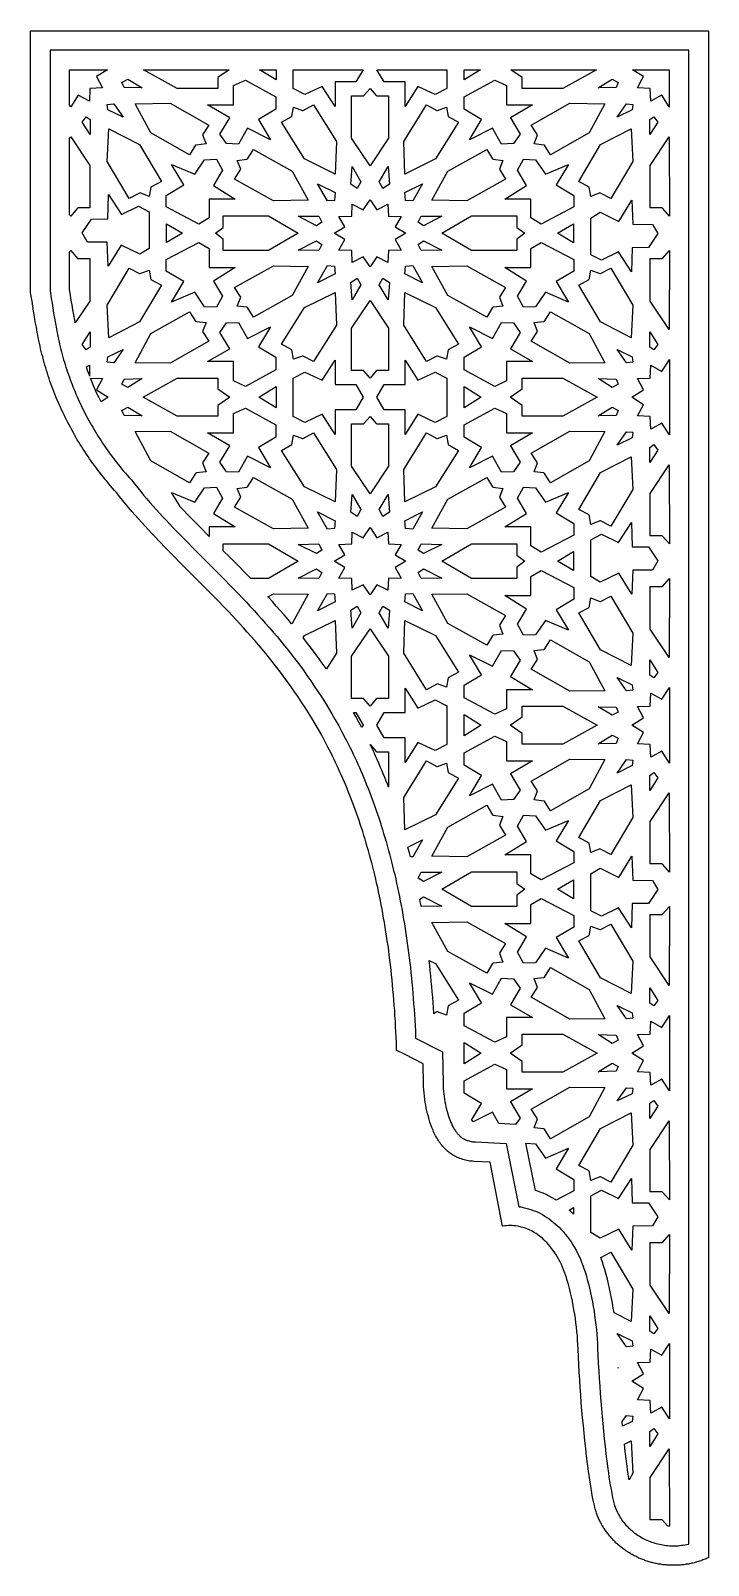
# Model space of a CAD drawing. Extents: x -1513 to 1512, y -590 to 595.
# Drawn here: x 0 to 521, y -590 to 590 of the extents above; entities that cross this region are included whole.
import ezdxf

# ---------------------------------------------------------------- set-up
doc = ezdxf.new("R2010")
doc.units = 0
doc.layers.add('LAYER_1', color=18, linetype='CONTINUOUS')
doc.layers.add('LAYER_2', color=150, linetype='CONTINUOUS')

msp = doc.modelspace()

# ---------------------------------------------------------------- linework, layer by layer
at = {"layer": 'LAYER_1'}
for points in [[(521.1, -584), (520.3, -584.4), (519.4, -584.8), (518.6, -585.1), (517.7, -585.4), (516.9, -585.7), (516, -586.1), (515.2, -586.3), (514.3, -586.6), (513.5, -586.9), (512.6, -587.1), (511.8, -587.4), (510.9, -587.6), (510.1, -587.8), (509.2, -588.1), (508.4, -588.2), (507.5, -588.4), (506.6, -588.6), (505.8, -588.8), (504.9, -588.9), (504.1, -589), (503.2, -589.2), (502.3, -589.3), (501.5, -589.4), (500.6, -589.5), (499.8, -589.6), (498.9, -589.6), (498, -589.7), (497.2, -589.7), (496.3, -589.7), (495.5, -589.8), (494.6, -589.8), (493.8, -589.8), (492.9, -589.8), (492.1, -589.7), (491.2, -589.7), (490.4, -589.7), (489.5, -589.6), (488.7, -589.5), (487.8, -589.5), (487, -589.4), (486.2, -589.3), (485.3, -589.2), (484.5, -589), (483.7, -588.9), (482.8, -588.8), (482, -588.6), (481.2, -588.5), (480.4, -588.3), (479.5, -588.1), (478.7, -587.9), (477.9, -587.7), (477.1, -587.5), (476.3, -587.3), (475.5, -587), (474.7, -586.8), (473.9, -586.5), (473.1, -586.3), (472.3, -586), (471.6, -585.7), (470.8, -585.4), (470, -585.1), (469.2, -584.8), (468.5, -584.5), (467.7, -584.2), (467, -583.8), (466.2, -583.5), (465.5, -583.1), (464.7, -582.7), (464, -582.4), (463.3, -582), (462.5, -581.6), (461.8, -581.2), (461.1, -580.8), (460.4, -580.3), (459.7, -579.9), (459, -579.5), (458.3, -579), (457.6, -578.6), (457, -578.1), (456.3, -577.6), (455.6, -577.1), (455, -576.6), (454.3, -576.1), (453.7, -575.6), (453, -575.1), (452.4, -574.6), (451.8, -574), (451.2, -573.5), (450.5, -572.9), (449.9, -572.4), (449.4, -571.8), (448.8, -571.2), (448.2, -570.6), (447.6, -570), (447.1, -569.4), (446.5, -568.8), (446, -568.2), (445.4, -567.6), (444.9, -567), (444.4, -566.3), (443.9, -565.7), (443.4, -565), (442.9, -564.3), (442.4, -563.7), (441.9, -563), (441.4, -562.3), (441, -561.6), (440.5, -560.9), (440.1, -560.2), (439.7, -559.5), (439.2, -558.8), (438.8, -558), (438.4, -557.3), (438, -556.6), (437.7, -555.8), (437.3, -555), (436.9, -554.3), (436.6, -553.5), (436.3, -552.7), (435.9, -551.9), (435.6, -551.2), (435.3, -550.4), (435, -549.6), (434.7, -548.7), (434.5, -547.9), (434.2, -547.1), (433.9, -546.3), (433.7, -545.4), (433.4, -543.8), (432.7, -540.6), (432, -537.3), (431.4, -534), (430.9, -530.7), (430.3, -527.4), (429.8, -524.1), (429.3, -520.8), (428.9, -517.4), (428.1, -511.6), (427.4, -505.8), (426.7, -499.9), (426.1, -494.1), (425.5, -488.2), (424.9, -482.4), (424.3, -476.5), (423.8, -470.7), (423.3, -464.8), (422.9, -458.9), (422.5, -453), (422.1, -447.1), (421.8, -441.2), (421.4, -435.3), (421.2, -429.4), (420.9, -423.5), (420.7, -420.1), (420.5, -416.7), (420.3, -413.4), (420, -410), (419.6, -406.6), (419.2, -403.3), (418.8, -400), (418.3, -396.6), (417.7, -393.3), (417.1, -390.1), (416.5, -386.8), (415.8, -383.5), (415.1, -380.3), (414.3, -377.1), (413.4, -373.9), (412.5, -370.7), (411.9, -368.6), (411.2, -366.5), (410.5, -364.5), (409.7, -362.5), (408.9, -360.5), (408, -358.5), (407.1, -356.6), (406.1, -354.8), (405.1, -353), (404, -351.2), (402.9, -349.5), (401.7, -347.8), (400.5, -346.2), (399.3, -344.6), (398, -343.1), (396.7, -341.6), (395.6, -340.5), (394.5, -339.5), (393.4, -338.4), (392.2, -337.5), (391, -336.5), (389.9, -335.7), (388.6, -334.8), (387.4, -334.1), (386.2, -333.3), (384.9, -332.6), (383.6, -332), (382.3, -331.4), (381, -330.9), (379.7, -330.4), (378.4, -330), (377, -329.7), (375.6, -329.3), (374.2, -329.1), (372.8, -328.9), (371.4, -328.7), (370, -328.6), (368.6, -328.6), (367.2, -328.6), (365.8, -328.7), (364.4, -328.8), (363.2, -329), (362.8, -329), (353.1, -279.9), (340.8, -279.3), (339.7, -279.2), (338.6, -279.1), (337.5, -279), (336.4, -278.8), (335.3, -278.6), (334.2, -278.3), (333.1, -278), (332.1, -277.7), (331, -277.4), (329.9, -277), (328.8, -276.6), (328, -276.3), (327.2, -276), (326.5, -275.6), (325.7, -275.2), (324.9, -274.8), (324.2, -274.3), (323.5, -273.8), (322.7, -273.3), (322, -272.8), (321.3, -272.2), (320.6, -271.6), (319.9, -271), (319.2, -270.3), (318.5, -269.6), (317.8, -268.9), (317.2, -268.2), (316.5, -267.5), (315.9, -266.7), (315.2, -265.9), (314.6, -265), (314, -264.2), (313.4, -263.3), (312.8, -262.4), (312.3, -261.5), (311.7, -260.5), (311.2, -259.5), (310.6, -258.5), (310.1, -257.5), (309.6, -256.4), (309.2, -255.3), (308.7, -254.2), (308.3, -253.1), (307.5, -251.1), (306.8, -249), (306.2, -247), (305.6, -244.8), (305, -242.7), (304.5, -240.5), (304, -238.3), (303.6, -236.1), (303.2, -233.7), (302.8, -231.4), (302.6, -229), (302.3, -226.6), (302.1, -224.2), (302, -221.8), (301.9, -219.4), (301.6, -204.3), (287.2, -196.9), (281.8, -194.3), (281.2, -194), (281.1, -192.3), (281, -188.1), (280.8, -183.8), (280.6, -179.7), (280.4, -175.5), (280.2, -171.4), (279.9, -167.3), (279.7, -163.3), (279.4, -159.2), (279.1, -155.2), (278.7, -151.3), (278.4, -147.4), (278.1, -143.5), (277.7, -139.6), (277.3, -135.8), (276.9, -132), (276.4, -128.2), (276, -124.5), (275.5, -120.8), (275.1, -117.1), (274.6, -113.4), (274, -109.8), (273.5, -106.2), (273, -102.7), (272.4, -99.2), (271.8, -95.7), (271.2, -92.2), (270.6, -88.7), (270, -85.3), (269.3, -81.9), (268.7, -78.6), (268, -75.3), (267.3, -72), (266.6, -68.7), (265.8, -65.4), (265.1, -62.2), (264.3, -59), (263.6, -55.9), (262.8, -52.7), (262, -49.6), (261.2, -46.5), (260.3, -43.5), (259.5, -40.4), (258.6, -37.4), (257.8, -34.5), (256.9, -31.5), (256, -28.6), (255.1, -25.7), (254.2, -22.8), (253.2, -19.9), (252.3, -17.1), (251.3, -14.3), (250.3, -11.5), (249.3, -8.8), (248.3, -6), (247.3, -3.3), (246.3, -0.6), (245.2, 2), (244.2, 4.7), (243.1, 7.3), (242.1, 9.9), (241, 12.4), (239.9, 15), (238.8, 17.5), (237.6, 20), (236.5, 22.5), (235.4, 24.9), (234.2, 27.4), (233.1, 29.8), (231.9, 32.2), (230.7, 34.6), (229.5, 36.9), (228.3, 39.3), (225.9, 43.8), (223.5, 48.4), (221, 52.8), (218.5, 57.2), (215.9, 61.4), (213.3, 65.7), (210.7, 69.8), (208.1, 73.9), (205.4, 77.9), (202.7, 81.8), (200, 85.7), (197.3, 89.5), (194.5, 93.2), (191.8, 96.9), (189, 100.5), (186.2, 104.1), (183.3, 107.6), (180.5, 111.1), (177.7, 114.5), (174.8, 117.9), (172, 121.2), (169.1, 124.5), (166.2, 127.7), (163.3, 130.9), (160.4, 134.1), (157.6, 137.2), (154.7, 140.3), (151.8, 143.4), (148.9, 146.4), (143.1, 152.4), (137.3, 158.2), (131.6, 164), (120.2, 175.4), (114.6, 181), (109.1, 186.6), (103.6, 192.2), (98.2, 197.8), (95.5, 200.6), (92.9, 203.4), (90.2, 206.2), (87.6, 209), (85.1, 211.8), (82.5, 214.7), (80, 217.5), (77.5, 220.4), (75.1, 223.3), (72.6, 226.2), (70.3, 229.1), (67.9, 232), (65.6, 235), (64.1, 236.6), (62.6, 238.3), (61.1, 240), (59.7, 241.7), (58.3, 243.4), (56.9, 245.1), (55.5, 246.8), (54.1, 248.5), (52.7, 250.3), (51.4, 252), (50.1, 253.8), (48.8, 255.5), (47.5, 257.3), (46.2, 259.1), (44.9, 260.9), (43.7, 262.7), (42.4, 264.5), (41.2, 266.4), (40, 268.2), (38.9, 270), (37.7, 271.9), (36.6, 273.7), (35.4, 275.6), (34.3, 277.5), (33.2, 279.4), (32.2, 281.3), (31.1, 283.2), (30.1, 285.1), (29.1, 287), (28.1, 288.9), (27.1, 290.8), (26.1, 292.8), (25.2, 294.7), (24.2, 296.7), (23.3, 298.6), (22.4, 300.6), (21.5, 302.6), (20.7, 304.6), (19.8, 306.5), (19, 308.5), (18.2, 310.5), (17.4, 312.6), (16.6, 314.6), (15.9, 316.6), (15.1, 318.6), (14.4, 320.6), (13.7, 322.7), (13, 324.7), (12.4, 326.8), (11.7, 328.8), (11.1, 330.9), (10.5, 333), (9.9, 335), (9.3, 337.1), (8.8, 339.2), (8.2, 341.3), (7.7, 343.4), (7.2, 345.5), (6.8, 347.6), (6.3, 349.7), (5.9, 351.8), (5.4, 353.9), (5, 356), (4.6, 358.1), (4.3, 360.2), (3.9, 362.2), (3.1, 366.3), (2.4, 370.4), (1.8, 374.3), (1.2, 378.2), (0.6, 382), (0, 385.6), (-0.5, 389.1), (-0.5, 590), (521.1, 590)], [(50.2, 554.7), (54.8, 546), (45, 545.6), (44.7, 535.8), (36, 540.4), (30.4, 531.4), (29.5, 532.7), (29.5, 560), (58.7, 560)], [(143.7, 554), (143.7, 545.7), (112.2, 545.7), (86.5, 560), (152.4, 560)], [(188.4, 559.8), (188.4, 552.2), (175.6, 560), (183.6, 560)], [(249.8, 550.6), (233.8, 550.6), (233.8, 531.8), (223.8, 547.2), (210.5, 541), (201.5, 545.6), (201.5, 559.8), (234.6, 560), (255.4, 560)], [(319.9, 559.8), (319.9, 545.6), (310.9, 541), (297.6, 547.2), (287.7, 531.8), (287.7, 550.6), (271.6, 550.6), (266, 560), (286.9, 560)], [(333.1, 552.2), (333.1, 559.8), (337.8, 560), (345.8, 560)], [(409.2, 545.7), (377.8, 545.7), (377.8, 554), (369, 560), (434.9, 560)], [(491, 531.4), (485.4, 540.4), (483.2, 539.3), (476.8, 535.8), (476.4, 545.6), (466.6, 546), (470, 552.4), (471.2, 554.7), (462.7, 560), (491, 560)], [(85.3, 546.1), (71.4, 546.4), (69.6, 550.3), (74.3, 552.8)], [(188.3, 539.2), (188.3, 529.6), (175, 521.7), (184.1, 506.2), (166.5, 515.1), (159.6, 502.8), (150.2, 503.2), (145.2, 510.4), (152.7, 523), (135.7, 533), (155.7, 533), (155.7, 547.8), (164.8, 551.9)], [(265.4, 540.1), (265.9, 539.9), (275, 539.9), (275, 507.4), (260.7, 486.1), (246.5, 507.4), (246.5, 539.9), (255.6, 539.9), (256, 540.1), (260.7, 545.7)], [(365.7, 547.8), (365.7, 533), (385.7, 533), (368.8, 523), (376.2, 510.4), (371.2, 503.2), (361.9, 502.8), (354.9, 515.1), (337.3, 506.2), (346.4, 521.7), (333.1, 529.6), (333.1, 539.2), (356.7, 551.9)], [(451.8, 550.3), (450.1, 546.4), (436.2, 546.1), (447.1, 552.8)], [(70.6, 523.6), (58.9, 529.3), (58.4, 533.4), (63.5, 533.9)], [(136.6, 517.4), (131.7, 509.9), (134.5, 503), (127, 502.1), (126.5, 501.9), (121.8, 494.6), (92, 511.5), (80, 533.9), (106.8, 534.3)], [(234.8, 504.9), (234, 479.8), (210.2, 491.5), (192.6, 519.6), (200.6, 524), (201.7, 531.2), (208.8, 528.7), (209.3, 528.7), (217.1, 533)], [(312.1, 528.7), (312.7, 528.7), (319.7, 531.2), (320.8, 524), (328.9, 519.6), (311.2, 491.5), (287.5, 479.8), (286.7, 504.9), (304.3, 533)], [(441.5, 533.9), (429.4, 511.5), (399.6, 494.6), (394.9, 501.9), (394.5, 502.1), (387, 503), (389.7, 509.9), (384.8, 517.4), (414.6, 534.3)], [(463, 533.4), (462.5, 529.3), (450.8, 523.6), (458, 533.9)], [(491.1, 531.3), (491.1, 531.3), (491, 531.4), (491, 531.4)], [(45.4, 521.8), (45.4, 510.2), (39.2, 519.8), (42.2, 523.9)], [(482.2, 519.8), (476, 510.2), (476, 521.8), (479.2, 523.9)], [(45.1, 486.4), (45.1, 453.8), (36, 453.8), (35.5, 453.6), (30.4, 447.5), (29.5, 448.5), (29.5, 507.1), (30.4, 508.3)], [(83.2, 502.5), (100.2, 474.1), (92, 469.8), (90.7, 462.6), (83.8, 465.3), (83.2, 465.2), (75.3, 461.1), (58.3, 489.5), (59.7, 514.6)], [(463.1, 489.5), (446.1, 461.1), (438.2, 465.2), (437.7, 465.3), (430.7, 462.6), (429.4, 469.8), (421.3, 474.1), (438.2, 502.5), (461.8, 514.6)], [(491.1, 447.5), (485.9, 453.6), (485.4, 453.8), (476.3, 453.8), (476.3, 486.4), (491, 508.3)], [(200.9, 482.1), (213.1, 459.8), (186.3, 459.2), (156.4, 475.9), (161.2, 483.5), (158.4, 490.3), (165.9, 491.2), (166.3, 491.5), (171, 498.8)], [(355.1, 491.5), (355.5, 491.2), (363, 490.3), (360.3, 483.5), (365.1, 475.9), (335.1, 459.2), (308.3, 459.8), (320.5, 482.1), (350.5, 498.8)], [(147.1, 482.7), (140.2, 471), (156.9, 460.6), (136.9, 460.6), (136.9, 446.1), (129, 441.4), (103.7, 454.5), (103.9, 463.4), (117.5, 471.5), (107.8, 487.2), (125.8, 479.7), (133.3, 490.8), (142.6, 491.2)], [(253.7, 473.9), (250.9, 468.8), (245.9, 472.1), (246.9, 485.6)], [(275.6, 472.1), (270.5, 468.8), (267.7, 473.9), (274.6, 485.6)], [(388.2, 490.8), (395.7, 479.7), (413.6, 487.2), (404, 471.5), (417.6, 463.4), (417.7, 454.5), (392.5, 441.4), (384.6, 446.1), (384.6, 460.6), (364.5, 460.6), (381.2, 471), (374.3, 482.7), (378.8, 491.2)], [(233.9, 465.5), (233.5, 459.5), (227.9, 459.1), (220.2, 472.3)], [(293.6, 459.1), (288, 459.5), (287.5, 465.5), (301.2, 472.3)], [(69.4, 448.6), (82.6, 455.1), (90.8, 450.8), (90.8, 422.6), (83.5, 418.2), (69.1, 425.2), (59.3, 409), (58.5, 427.4), (43.4, 427.5), (39.1, 434.6), (46.4, 445.2), (58.9, 445.3), (59.4, 464)], [(265.9, 452.4), (274.5, 456.7), (274.9, 447.5), (284.7, 447.2), (280.1, 439.1), (288.4, 434.3), (280.1, 429.4), (284.7, 421.4), (274.9, 421.1), (274.5, 411.9), (265.9, 416.2), (260.7, 408.5), (255.5, 416.2), (246.9, 411.9), (246.6, 421.1), (236.8, 421.4), (241.4, 429.4), (233.1, 434.3), (241.4, 439.1), (236.8, 447.2), (246.6, 447.5), (246.9, 456.7), (255.5, 452.4), (260.7, 460.1)], [(463, 441.2), (478.1, 441.1), (482.3, 434), (475.1, 423.3), (462.5, 423.2), (462, 404.6), (452, 420), (438.9, 413.5), (430.6, 417.8), (430.6, 446), (437.9, 450.4), (452.3, 443.4), (462.1, 459.6)], [(116.4, 434.3), (104.2, 427.1), (104.2, 441.6)], [(205.4, 434.3), (182.7, 421), (147.8, 421), (147.8, 429.7), (141.7, 434.3), (147.8, 438.8), (147.8, 447.6), (182.7, 447.6)], [(223.7, 442.9), (219.6, 440.1), (205.3, 447.3), (221.2, 447.5)], [(316.1, 447.3), (301.8, 440.1), (297.7, 442.9), (300.2, 447.5)], [(373.6, 438.8), (379.8, 434.3), (373.6, 429.7), (373.6, 421), (338.8, 421), (316, 434.3), (338.8, 447.6), (373.6, 447.6)], [(417.3, 427), (405, 434.3), (417.3, 441.5)], [(136.9, 422.5), (136.9, 408), (156.9, 408), (140.2, 397.5), (147.1, 385.9), (142.6, 377.4), (133.3, 377.8), (125.8, 388.9), (107.8, 381.4), (117.5, 397.1), (103.9, 405.2), (103.7, 414.1), (129, 427.2)], [(223.7, 425.7), (221.2, 421.1), (205.3, 421.3), (219.6, 428.4)], [(316.1, 421.3), (300.2, 421.1), (297.7, 425.7), (301.8, 428.4)], [(417.7, 414.1), (417.6, 405.2), (404, 397.1), (413.6, 381.4), (395.7, 388.9), (388.2, 377.8), (378.8, 377.4), (374.3, 385.9), (381.2, 397.5), (364.5, 408), (384.6, 408), (384.6, 422.5), (392.5, 427.2)], [(35.5, 415), (36, 414.8), (45.1, 414.8), (45.1, 382.2), (33.8, 365.4), (33.4, 367.6), (32.7, 371.5), (32, 375.4), (31.4, 379.2), (30.8, 382.9), (30.2, 386.5), (29.5, 391.3), (29.5, 420.1), (30.4, 421.1)], [(491, 360.3), (476.3, 382.2), (476.3, 414.8), (485.4, 414.8), (485.9, 415), (491.1, 421.1)], [(83.2, 403.3), (83.8, 403.3), (90.7, 406), (92, 398.8), (100.2, 394.5), (83.2, 366.1), (59.7, 354), (58.3, 379), (75.3, 407.5)], [(213.1, 408.8), (200.9, 386.5), (171, 369.8), (166.3, 377.1), (165.9, 377.4), (158.4, 378.3), (161.2, 385.1), (156.4, 392.6), (186.3, 409.3)], [(233.5, 409.1), (233.9, 403.1), (220.2, 396.3), (227.9, 409.5)], [(301.2, 396.3), (287.5, 403.1), (288, 409.1), (293.6, 409.5)], [(365.1, 392.6), (360.3, 385.1), (363, 378.3), (355.5, 377.4), (355.1, 377.1), (350.5, 369.8), (320.5, 386.5), (308.3, 408.8), (335.1, 409.3)], [(463.1, 379), (461.8, 354), (438.2, 366.1), (421.3, 394.5), (429.4, 398.8), (430.7, 406), (437.7, 403.3), (438.2, 403.3), (446.1, 407.5)], [(253.7, 394.7), (246.9, 383), (245.9, 396.5), (250.9, 399.8)], [(275.6, 396.5), (274.6, 383), (267.7, 394.7), (270.5, 399.8)], [(234.8, 363.7), (217.1, 335.6), (209.3, 339.9), (208.8, 339.9), (201.7, 337.4), (200.6, 344.6), (192.6, 349), (210.2, 377.1), (234, 388.7)], [(275, 361.2), (275, 328.7), (265.9, 328.7), (265.4, 328.4), (260.7, 322.9), (256, 328.4), (255.6, 328.7), (246.5, 328.7), (246.5, 361.2), (260.7, 382.5)], [(311.2, 377.1), (328.9, 349), (320.8, 344.6), (319.7, 337.4), (312.7, 339.9), (312.1, 339.9), (304.3, 335.6), (286.7, 363.7), (287.5, 388.7)], [(126.5, 366.7), (127, 366.4), (134.5, 365.6), (131.7, 358.7), (136.6, 351.2), (106.8, 334.3), (80, 334.7), (92, 357.1), (121.8, 374)], [(166.5, 353.5), (184.1, 362.4), (175, 346.9), (188.3, 339), (188.3, 329.3), (164.8, 316.6), (155.7, 320.8), (155.7, 335.6), (135.7, 335.6), (152.7, 345.5), (145.2, 358.1), (150.2, 365.4), (159.6, 365.8)], [(371.2, 365.4), (376.2, 358.1), (368.8, 345.5), (385.7, 335.6), (365.7, 335.6), (365.7, 320.8), (356.7, 316.6), (333.1, 329.3), (333.1, 339), (346.4, 346.9), (337.3, 362.4), (354.9, 353.5), (361.9, 365.8)], [(429.4, 357.1), (441.5, 334.7), (414.6, 334.3), (384.8, 351.2), (389.7, 358.7), (387, 365.6), (394.5, 366.4), (394.9, 366.7), (399.6, 374)], [(45.4, 346.8), (42.2, 344.7), (39.2, 348.8), (45.4, 358.4)], [(482.2, 348.8), (479.2, 344.7), (476, 346.8), (476, 358.4)], [(63.5, 334.7), (58.4, 335.2), (58.9, 339.3), (70.6, 345)], [(462.5, 339.3), (463, 335.2), (458, 334.7), (450.8, 345)], [(44.9, 324.5), (44.7, 325.2), (44, 327), (43.4, 328.7), (42.7, 330.5), (42.4, 331.5), (44.7, 332.8)], [(233.8, 318), (249.8, 318), (255.5, 308.2), (249.8, 298.5), (233.8, 298.5), (233.8, 279.6), (223.8, 295.1), (210.5, 288.8), (201.5, 293.4), (201.5, 308.2), (201.5, 323), (210.5, 327.6), (223.8, 321.3), (233.8, 336.8)], [(297.6, 321.3), (310.9, 327.6), (319.9, 323), (319.9, 308.2), (319.9, 293.4), (310.9, 288.8), (297.6, 295.1), (287.7, 279.6), (287.7, 298.5), (271.6, 298.5), (265.9, 308.2), (271.6, 318), (287.7, 318), (287.7, 336.8)], [(491.1, 279.2), (485.4, 288.3), (476.8, 283.7), (476.4, 293.5), (466.6, 293.8), (471.2, 302.5), (462.1, 308.2), (471.2, 313.9), (466.6, 322.6), (476.4, 322.9), (476.8, 332.8), (485.4, 328.1), (491.1, 337.3)], [(54.8, 322.6), (50.2, 313.9), (59.3, 308.2), (53.7, 304.7), (53, 306.1), (52.2, 307.8), (51.3, 309.5), (50.5, 311.2), (49.8, 312.9), (49, 314.7), (48.2, 316.4), (47.5, 318.2), (46.8, 319.9), (46.1, 321.7), (45.6, 322.9)], [(74.3, 315.8), (69.6, 318.3), (71.4, 322.2), (85.3, 322.5)], [(143.7, 314.6), (152.8, 308.2), (143.7, 301.8), (143.7, 293.6), (112.2, 293.6), (86, 308.2), (112.2, 322.9), (143.7, 322.9)], [(435.5, 308.2), (409.2, 293.6), (377.8, 293.6), (377.8, 301.8), (368.6, 308.2), (377.8, 314.6), (377.8, 322.9), (409.2, 322.9)], [(450.1, 322.2), (451.8, 318.3), (447.1, 315.8), (436.2, 322.5)], [(188.4, 308.2), (188.4, 300.1), (175.1, 308.2), (188.4, 316.4)], [(346.3, 308.2), (333.1, 300.1), (333.1, 308.2), (333.1, 316.4)], [(85.3, 293.9), (71.4, 294.3), (69.6, 298.1), (74.3, 300.6)], [(188.3, 287.1), (188.3, 277.4), (175, 269.5), (184.1, 254), (166.5, 262.9), (159.6, 250.7), (150.2, 251), (145.2, 258.3), (152.7, 270.9), (135.7, 280.9), (155.7, 280.9), (155.7, 295.6), (164.8, 299.8)], [(365.7, 295.6), (365.7, 280.9), (385.7, 280.9), (368.8, 270.9), (376.2, 258.3), (371.2, 251), (361.9, 250.7), (354.9, 262.9), (337.3, 254), (346.4, 269.5), (333.1, 277.4), (333.1, 287.1), (356.7, 299.8)], [(451.8, 298.1), (450.1, 294.3), (436.2, 293.9), (447.1, 300.6)], [(265.4, 288), (265.9, 287.8), (275, 287.8), (275, 255.2), (260.7, 234), (246.5, 255.2), (246.5, 287.8), (255.6, 287.8), (256, 288), (260.7, 293.5)], [(136.6, 265.2), (131.7, 257.7), (134.5, 250.9), (127, 250), (126.5, 249.7), (121.8, 242.5), (92, 259.4), (80, 281.8), (106.8, 282.1)], [(234.8, 252.7), (234, 227.7), (210.2, 239.3), (192.6, 267.4), (200.6, 271.8), (201.7, 279.1), (208.8, 276.5), (209.3, 276.6), (217.1, 280.8)], [(312.1, 276.6), (312.7, 276.5), (319.7, 279.1), (320.8, 271.8), (328.9, 267.4), (311.2, 239.3), (287.5, 227.7), (286.7, 252.7), (304.3, 280.8)], [(441.5, 281.8), (429.4, 259.4), (399.6, 242.5), (394.9, 249.7), (394.5, 250), (387, 250.9), (389.7, 257.7), (384.8, 265.2), (414.6, 282.1)], [(463, 281.3), (462.5, 277.1), (450.8, 271.5), (458, 281.7)], [(482.2, 267.6), (476, 258), (476, 269.7), (479.2, 271.8)], [(463.1, 237.4), (446.1, 209), (438.2, 213.1), (437.7, 213.1), (430.7, 210.4), (429.4, 217.7), (421.3, 221.9), (438.2, 250.3), (461.8, 262.4)], [(491.1, 195.4), (485.9, 201.5), (485.4, 201.7), (476.3, 201.7), (476.3, 234.2), (491, 256.2)], [(147.1, 230.6), (140.2, 218.9), (156.9, 208.5), (136.9, 208.5), (136.9, 201.2), (135.9, 202.2), (130.4, 207.7), (125.1, 213.2), (119.8, 218.6), (117.3, 221.2), (114.7, 223.9), (114.5, 224.2), (107.8, 235.1), (125.8, 227.6), (133.3, 238.6), (142.6, 239)], [(200.9, 229.9), (213.1, 207.6), (186.3, 207.1), (156.4, 223.8), (161.2, 231.3), (158.4, 238.1), (165.9, 239.1), (166.3, 239.3), (171, 246.6)], [(355.1, 239.3), (355.5, 239.1), (363, 238.1), (360.3, 231.3), (365.1, 223.8), (335.1, 207.1), (308.3, 207.6), (320.5, 229.9), (350.5, 246.6)], [(388.2, 238.6), (395.7, 227.6), (413.6, 235.1), (404, 219.3), (417.6, 211.2), (417.7, 202.3), (392.5, 189.2), (384.6, 193.9), (384.6, 208.5), (364.5, 208.5), (381.2, 218.9), (374.3, 230.6), (378.8, 239)], [(253.7, 221.8), (250.9, 216.6), (245.9, 219.9), (246.9, 233.4)], [(275.6, 219.9), (270.5, 216.6), (267.7, 221.8), (274.6, 233.4)], [(233.9, 213.3), (233.5, 207.3), (227.9, 206.9), (220.2, 220.2)], [(293.6, 206.9), (288, 207.3), (287.5, 213.3), (301.2, 220.2)], [(265.9, 200.2), (274.5, 204.5), (274.9, 195.4), (284.7, 195.1), (280.1, 187), (288.4, 182.1), (280.1, 177.3), (284.7, 169.2), (274.9, 168.9), (274.5, 159.8), (265.9, 164.1), (260.7, 156.3), (255.5, 164.1), (246.9, 159.8), (246.6, 168.9), (236.8, 169.2), (241.4, 177.3), (233.1, 182.1), (241.4, 187), (236.8, 195.1), (246.6, 195.4), (246.9, 204.5), (255.5, 200.2), (260.7, 208)], [(462.5, 193.2), (475.1, 193.1), (482.3, 182.4), (478.1, 175.4), (463, 175.2), (462.1, 156.8), (452.3, 173), (437.9, 166), (430.6, 170.5), (430.6, 198.6), (438.9, 202.9), (452, 196.5), (462, 211.8)], [(205.4, 182.1), (182.7, 168.8), (168.9, 168.8), (164.6, 173.3), (158.7, 179.3), (152.9, 185.2), (147.8, 190.2), (147.8, 195.4), (182.7, 195.4)], [(223.7, 190.7), (219.6, 188), (205.3, 195.1), (221.2, 195.4)], [(316.1, 195.1), (301.8, 188), (297.7, 190.7), (300.2, 195.4)], [(373.6, 186.7), (379.8, 182.1), (373.6, 177.6), (373.6, 168.8), (338.8, 168.8), (316, 182.1), (338.8, 195.4), (373.6, 195.4)], [(417.3, 175), (405, 182.1), (417.3, 189.5)], [(223.7, 173.6), (221.2, 168.9), (205.3, 169.2), (219.6, 176.3)], [(316.1, 169.2), (300.2, 168.9), (297.7, 173.6), (301.8, 176.3)], [(417.7, 162), (417.6, 153.1), (404, 144.9), (413.6, 129.2), (395.7, 136.7), (388.2, 125.6), (378.8, 125.2), (374.3, 133.7), (381.2, 145.4), (364.5, 155.8), (384.6, 155.8), (384.6, 170.3), (392.5, 175.1)], [(491, 108.1), (476.3, 130), (476.3, 162.6), (485.4, 162.6), (485.9, 162.8), (491.1, 168.9)], [(213.1, 156.7), (200.9, 134.4), (200.4, 134.1), (197.6, 137.4), (194.6, 140.9), (191.6, 144.3), (188.6, 147.7), (185.6, 151.1), (182.5, 154.4), (182.1, 154.8), (186.3, 157.2)], [(233.5, 157), (233.9, 151), (220.2, 144.1), (227.9, 157.3)], [(301.2, 144.1), (287.5, 151), (288, 157), (293.6, 157.3)], [(365.1, 140.5), (360.3, 133), (363, 126.1), (355.5, 125.2), (355.1, 124.9), (350.5, 117.7), (320.5, 134.4), (308.3, 156.7), (335.1, 157.2)], [(463.1, 126.9), (461.8, 101.9), (438.2, 113.9), (421.3, 142.4), (429.4, 146.6), (430.7, 153.9), (437.7, 151.2), (438.2, 151.2), (446.1, 155.3)], [(253.7, 142.5), (246.9, 130.8), (245.9, 144.4), (250.9, 147.7)], [(275.6, 144.4), (274.6, 130.8), (267.7, 142.5), (270.5, 147.7)], [(234.8, 111.5), (227.1, 99.3), (224.5, 103), (221.6, 107.1), (218.6, 111.1), (215.6, 115.1), (212.7, 118.9), (209.7, 122.7), (209.2, 123.4), (210.2, 125), (234, 136.6)], [(275, 109.1), (275, 76.5), (265.9, 76.5), (265.4, 76.3), (260.7, 70.8), (256, 76.3), (255.6, 76.5), (246.5, 76.5), (246.5, 109.1), (260.7, 130.3)], [(311.2, 125), (328.9, 96.9), (320.8, 92.5), (319.7, 85.2), (312.7, 87.8), (312.1, 87.7), (304.3, 83.4), (286.7, 111.5), (287.5, 136.6)], [(429.4, 104.9), (441.5, 82.5), (414.6, 82.2), (384.8, 99.1), (389.7, 106.5), (387, 113.4), (394.5, 114.3), (394.9, 114.5), (399.6, 121.8)], [(371.2, 113.2), (376.2, 106), (368.8, 93.4), (385.7, 83.4), (365.7, 83.4), (365.7, 68.6), (356.7, 64.5), (333.1, 77.2), (333.1, 86.9), (346.4, 94.7), (337.3, 110.3), (354.9, 101.4), (361.9, 113.6)], [(482.2, 96.6), (479.2, 92.5), (476, 94.6), (476, 106.3)], [(297.6, 69.2), (310.9, 75.5), (319.9, 70.9), (319.9, 56.1), (319.9, 41.3), (310.9, 36.7), (297.6, 42.9), (287.7, 27.5), (287.7, 46.3), (271.6, 46.3), (265.9, 56.1), (271.6, 65.8), (287.7, 65.8), (287.7, 84.6)], [(462.5, 87.2), (463, 83), (458, 82.5), (450.8, 92.8)], [(491.1, 27), (485.4, 36.1), (476.8, 31.5), (476.4, 41.3), (466.6, 41.7), (471.2, 50.4), (462.1, 56.1), (471.2, 61.8), (466.6, 70.5), (476.4, 70.8), (476.8, 80.6), (485.4, 76), (491.1, 85.1)], [(255.5, 56.1), (254.4, 54.2), (252.4, 58), (249.7, 62.9), (248.1, 65.8), (249.8, 65.8)], [(346.3, 56.1), (333.1, 47.9), (333.1, 56.1), (333.1, 64.2)], [(435.5, 56.1), (409.2, 41.4), (377.8, 41.4), (377.8, 49.7), (368.6, 56.1), (377.8, 62.5), (377.8, 70.7), (409.2, 70.7)], [(450.1, 70), (451.8, 66.2), (447.1, 63.7), (436.2, 70.3)], [(365.7, 43.5), (365.7, 28.7), (385.7, 28.7), (368.8, 18.7), (376.2, 6.1), (371.2, -1.1), (361.9, -1.5), (354.9, 10.8), (337.3, 1.9), (346.4, 17.4), (333.1, 25.3), (333.1, 34.9), (356.7, 47.6)], [(451.8, 46), (450.1, 42.1), (436.2, 41.8), (447.1, 48.5)], [(265.4, 35.8), (265.9, 35.6), (275, 35.6), (275, 8.4), (274.3, 10.2), (273.1, 13), (272, 15.9), (270.9, 18.7), (269.7, 21.4), (268.6, 24.2), (267.4, 26.9), (266.2, 29.6), (265, 32.3), (263.8, 35), (262.6, 37.6), (261.3, 40.3), (260.9, 41.2)], [(312.1, 24.4), (312.7, 24.4), (319.7, 26.9), (320.8, 19.7), (328.9, 15.3), (311.2, -12.8), (287.5, -24.4), (286.7, 0.6), (304.3, 28.7)], [(441.5, 29.6), (429.4, 7.2), (399.6, -9.7), (394.9, -2.4), (394.5, -2.2), (387, -1.3), (389.7, 5.6), (384.8, 13.1), (414.6, 30)], [(463, 29.1), (462.5, 25), (450.8, 19.3), (458, 29.6)], [(482.2, 15.5), (476, 5.9), (476, 17.5), (479.2, 19.6)], [(463.1, -14.8), (446.1, -43.2), (438.2, -39.1), (437.7, -39), (430.7, -41.7), (429.4, -34.5), (421.3, -30.2), (438.2, -1.8), (461.8, 10.3)], [(491.1, -56.8), (485.9, -50.7), (485.4, -50.5), (476.3, -50.5), (476.3, -17.9), (491, 4)], [(355.1, -12.8), (355.5, -13.1), (363, -14), (360.3, -20.8), (365.1, -28.4), (335.1, -45.1), (308.3, -44.5), (320.5, -22.2), (350.5, -5.5)], [(388.2, -13.5), (395.7, -24.6), (413.6, -17.1), (404, -32.8), (417.6, -40.9), (417.7, -49.8), (392.5, -62.9), (384.6, -58.2), (384.6, -43.7), (364.5, -43.7), (381.2, -33.3), (374.3, -21.6), (378.8, -13.1)], [(293.6, -45.2), (291.8, -45.1), (291, -42.1), (290.2, -38.8), (289.9, -37.7), (301.2, -32)], [(463, -63.1), (478.1, -63.2), (482.3, -70.3), (475.1, -81), (462.5, -81.1), (462, -99.7), (452, -84.3), (438.9, -90.8), (430.6, -86.5), (430.6, -58.3), (437.9, -53.9), (452.3, -60.9), (462.1, -44.7)], [(316.1, -57), (301.8, -64.2), (297.7, -61.4), (300.2, -56.8)], [(373.6, -65.5), (379.8, -70), (373.6, -74.5), (373.6, -83.3), (338.8, -83.3), (316, -70), (338.8, -56.7), (373.6, -56.7)], [(417.3, -77.3), (405, -70), (417.3, -62.8)], [(316.1, -83), (300.2, -83.2), (300, -82.9), (299.4, -79.8), (299.1, -77.7), (301.8, -75.9)], [(417.7, -90.2), (417.6, -99.1), (404, -107.2), (413.6, -122.9), (395.7, -115.4), (388.2, -126.5), (378.8, -126.9), (374.3, -118.4), (381.2, -106.7), (364.5, -96.3), (384.6, -96.3), (384.6, -81.8), (392.5, -77.1)], [(491, -144), (476.3, -122.1), (476.3, -89.5), (485.4, -89.5), (485.9, -89.3), (491.1, -83.2)], [(365.1, -111.7), (360.3, -119.2), (363, -126), (355.5, -126.9), (355.1, -127.2), (350.5, -134.5), (320.5, -117.8), (308.3, -95.5), (335.1, -95)], [(463.1, -125.3), (461.8, -150.3), (438.2, -138.2), (421.3, -109.8), (429.4, -105.5), (430.7, -98.3), (437.7, -101), (438.2, -101), (446.1, -96.8)], [(311.2, -127.2), (328.9, -155.3), (320.8, -159.7), (319.7, -166.9), (312.7, -164.4), (312.1, -164.4), (309.9, -165.7), (309.9, -165.4), (309.6, -161.2), (309.3, -157), (309, -152.9), (308.6, -148.8), (308.3, -144.7), (307.9, -140.7), (307.5, -136.6), (307.1, -132.6), (306.7, -128.7), (306.2, -124.7), (306.2, -124.7)], [(371.2, -138.9), (376.2, -146.2), (368.8, -158.8), (385.7, -168.7), (365.7, -168.7), (365.7, -183.5), (356.7, -187.7), (333.1, -175), (333.1, -165.3), (346.4, -157.4), (337.3, -141.9), (354.9, -150.8), (361.9, -138.5)], [(429.4, -147.2), (441.5, -169.6), (414.6, -170), (384.8, -153.1), (389.7, -145.6), (387, -138.7), (394.5, -137.9), (394.9, -137.6), (399.6, -130.3)], [(482.2, -155.5), (479.2, -159.6), (476, -157.5), (476, -145.9)], [(462.5, -165), (463, -169.1), (458, -169.6), (450.8, -159.3)], [(491.1, -225.1), (485.4, -216), (476.8, -220.6), (476.4, -210.8), (466.6, -210.5), (471.2, -201.8), (462.1, -196.1), (471.2, -190.4), (466.6, -181.7), (476.4, -181.4), (476.8, -171.5), (485.4, -176.2), (491.1, -167)], [(346.3, -196.1), (333.1, -204.2), (333.1, -196.1), (333.1, -187.9)], [(435.5, -196.1), (409.2, -210.7), (377.8, -210.7), (377.8, -202.5), (368.6, -196.1), (377.8, -189.7), (377.8, -181.4), (409.2, -181.4)], [(450.1, -182.1), (451.8, -186), (447.1, -188.5), (436.2, -181.8)], [(365.7, -208.7), (365.7, -223.4), (385.7, -223.4), (368.8, -233.4), (376.2, -246), (372.8, -250.9), (359.9, -250.2), (354.9, -241.4), (340.2, -248.8), (340.1, -248.8), (340.1, -248.8), (340, -248.7), (339.9, -248.6), (339.8, -248.5), (339.6, -248.3), (339.5, -248.1), (339.3, -247.9), (339.1, -247.7), (338.9, -247.5), (346.4, -234.8), (333.1, -226.9), (333.1, -217.2), (356.7, -204.5)], [(451.8, -206.2), (450.1, -210), (436.2, -210.3), (447.1, -203.7)], [(441.5, -222.5), (429.4, -244.9), (399.6, -261.8), (394.9, -254.6), (394.5, -254.3), (387, -253.4), (389.7, -246.6), (384.8, -239.1), (414.6, -222.2)], [(463, -223), (462.5, -227.2), (450.8, -232.8), (458, -222.6)], [(482.2, -236.7), (476, -246.3), (476, -234.6), (479.2, -232.5)], [(463.1, -266.9), (446.1, -295.3), (438.2, -291.2), (437.7, -291.2), (430.7, -293.9), (429.4, -286.6), (421.3, -282.4), (438.2, -254), (461.8, -241.9)], [(491.1, -308.9), (485.9, -302.8), (485.4, -302.6), (476.3, -302.6), (476.3, -270.1), (491, -248.1)], [(388.2, -265.7), (395.7, -276.7), (413.6, -269.2), (404, -285), (417.6, -293.1), (417.7, -302), (404, -309.1), (403.1, -308.5), (400.9, -307.2), (398.7, -306), (396.4, -304.8), (394, -303.8), (391.7, -302.8), (389.2, -302), (388, -301.6), (380.7, -265.3)], [(462.5, -311.1), (475.1, -311.2), (482.3, -321.9), (478.1, -328.9), (463, -329.1), (462.1, -347.4), (452.3, -331.3), (437.9, -338.3), (430.6, -333.8), (430.6, -305.7), (438.9, -301.4), (452, -307.8), (462, -292.4)], [(417.3, -319.8), (416.7, -319.2), (415, -317.5), (414.1, -316.7), (417.3, -314.8)], [(491, -396.2), (476.3, -374.3), (476.3, -341.7), (485.4, -341.7), (485.9, -341.5), (491.1, -335.4)], [(463.1, -377.4), (461.8, -402.4), (448.5, -395.6), (447.9, -392), (447.3, -388.2), (446.6, -384.5), (445.9, -380.8), (445.1, -377.1), (444.3, -373.4), (443.4, -369.7), (442.4, -366.1), (441.4, -362.4), (440.5, -359.6), (439.6, -356.8), (438.6, -354), (438.3, -353.1), (446.1, -349)], [(482.2, -407.7), (479.2, -411.8), (476, -409.7), (476, -398)], [(462.5, -417.1), (463, -421.3), (458, -421.8), (450.8, -411.5)], [(491.1, -477.3), (485.4, -468.2), (476.8, -472.8), (476.4, -463), (466.6, -462.6), (471.2, -453.9), (462.1, -448.2), (471.2, -442.5), (466.6, -433.8), (476.4, -433.5), (476.8, -423.7), (485.4, -428.3), (491.1, -419.2)], [(451.8, -438.1), (451.6, -438.2), (451.6, -437.7)], [(463, -475.2), (462.5, -479.3), (455.1, -482.9), (454.7, -479.5), (454.7, -479.3), (458, -474.7)], [(463.1, -519), (460.2, -524), (459.9, -522.7), (459.5, -519.6), (459, -516.6), (458.6, -513.5), (457.9, -507.9), (457.2, -502.2), (456.5, -496.7), (461.8, -494)], [(482.2, -488.8), (476, -498.4), (476, -486.8), (479.2, -484.7)], [(491.1, -559.6), (490.3, -559.6), (489.7, -559.5), (485.9, -555), (485.4, -554.8), (476.3, -554.8), (476.3, -522.2), (491, -500.3)]]:
    msp.add_lwpolyline(points, close=True, dxfattribs=at)
at = {"layer": 'LAYER_2'}
msp.add_lwpolyline([(506.1, -573.4), (506.1, 575), (14.5, 575), (14.5, 390.2), (15.4, 384.2), (16, 380.5), (16.6, 376.7), (17.2, 372.9), (17.9, 368.9), (18.6, 364.9), (19.4, 360.8), (19.8, 358.7), (20.2, 356.8), (20.5, 354.8), (21, 352.8), (21.4, 350.8), (21.8, 348.9), (22.3, 346.9), (22.8, 344.9), (23.3, 343), (23.8, 341), (24.3, 339.1), (24.9, 337.1), (25.5, 335.2), (26.1, 333.3), (26.7, 331.3), (27.3, 329.4), (27.9, 327.5), (28.6, 325.6), (29.3, 323.7), (29.9, 321.8), (30.7, 319.9), (31.4, 318), (32.1, 316.1), (32.9, 314.2), (33.7, 312.3), (34.4, 310.5), (35.3, 308.6), (36.1, 306.8), (36.9, 304.9), (37.8, 303.1), (38.7, 301.2), (39.6, 299.4), (40.5, 297.6), (41.4, 295.8), (42.3, 294), (43.3, 292.2), (44.3, 290.4), (45.3, 288.6), (46.3, 286.8), (47.3, 285.1), (48.3, 283.3), (49.4, 281.5), (50.5, 279.8), (51.5, 278), (52.7, 276.3), (53.8, 274.6), (54.9, 272.9), (56.1, 271.2), (57.2, 269.5), (58.4, 267.8), (59.6, 266.1), (60.8, 264.4), (62.1, 262.8), (63.3, 261.1), (64.6, 259.5), (65.9, 257.8), (67.2, 256.2), (68.5, 254.6), (69.8, 253), (71.1, 251.4), (72.5, 249.8), (73.9, 248.2), (75.3, 246.6), (77.1, 244.7), (79.6, 241.4), (81.9, 238.5), (84.2, 235.7), (86.5, 233), (88.9, 230.2), (91.3, 227.4), (93.7, 224.6), (96.2, 221.9), (98.7, 219.1), (101.2, 216.4), (103.8, 213.7), (106.4, 210.9), (109, 208.2), (114.3, 202.7), (119.7, 197.2), (125.2, 191.6), (130.8, 186), (142.2, 174.6), (148, 168.8), (153.8, 162.8), (159.7, 156.8), (162.6, 153.7), (165.6, 150.6), (168.5, 147.4), (171.5, 144.2), (174.4, 141), (177.4, 137.7), (180.3, 134.4), (183.3, 131), (186.2, 127.6), (189.2, 124.2), (192.1, 120.6), (195, 117.1), (197.9, 113.4), (200.8, 109.7), (203.7, 106), (206.6, 102.2), (209.4, 98.3), (212.2, 94.3), (215.1, 90.3), (217.8, 86.2), (220.6, 82.1), (223.3, 77.9), (226.1, 73.6), (228.7, 69.2), (231.4, 64.7), (234, 60.2), (236.6, 55.6), (239.1, 50.9), (241.6, 46.2), (242.9, 43.7), (244.1, 41.3), (245.4, 38.8), (246.6, 36.3), (247.8, 33.8), (249, 31.3), (250.2, 28.7), (251.3, 26.2), (252.5, 23.6), (253.6, 21), (254.8, 18.3), (255.9, 15.7), (257, 13), (258.1, 10.3), (259.2, 7.5), (260.3, 4.8), (261.3, 2), (262.4, -0.8), (263.4, -3.6), (264.4, -6.5), (265.5, -9.4), (266.5, -12.3), (267.4, -15.2), (268.4, -18.2), (269.4, -21.1), (270.3, -24.1), (271.2, -27.2), (272.2, -30.2), (273.1, -33.3), (273.9, -36.4), (274.8, -39.5), (275.7, -42.7), (276.5, -45.8), (277.3, -49), (278.1, -52.3), (278.9, -55.5), (279.7, -58.8), (280.5, -62.1), (281.2, -65.5), (281.9, -68.8), (282.7, -72.2), (283.4, -75.6), (284, -79.1), (284.7, -82.6), (285.4, -86.1), (286, -89.6), (286.6, -93.2), (287.2, -96.7), (287.8, -100.4), (288.3, -104), (288.9, -107.7), (289.4, -111.4), (289.9, -115.1), (290.4, -118.9), (290.9, -122.7), (291.3, -126.5), (291.8, -130.3), (292.2, -134.2), (292.6, -138.1), (293, -142.1), (293.3, -146), (293.7, -150), (294, -154.1), (294.3, -158.1), (294.6, -162.2), (294.9, -166.4), (295.1, -170.5), (295.4, -174.7), (295.6, -178.9), (295.8, -183.2), (295.8, -184.5), (316.5, -195), (316.9, -219), (317, -221.1), (317.1, -223.2), (317.3, -225.2), (317.5, -227.3), (317.7, -229.4), (318, -231.4), (318.3, -233.4), (318.7, -235.3), (319.1, -237.2), (319.5, -239.1), (320, -240.9), (320.5, -242.6), (321.1, -244.4), (321.7, -246.1), (322.3, -247.8), (322.6, -248.6), (322.9, -249.4), (323.3, -250.2), (323.7, -251), (324, -251.7), (324.4, -252.4), (324.8, -253.1), (325.2, -253.8), (325.6, -254.5), (326, -255.1), (326.4, -255.7), (326.8, -256.2), (327.2, -256.8), (327.6, -257.3), (328, -257.8), (328.4, -258.3), (328.8, -258.7), (329.2, -259.1), (329.6, -259.5), (330, -259.9), (330.4, -260.2), (330.7, -260.6), (331.1, -260.9), (331.5, -261.1), (331.9, -261.4), (332.2, -261.6), (332.6, -261.8), (332.9, -262), (333.2, -262.2), (333.6, -262.4), (333.9, -262.5), (334.2, -262.6), (334.9, -262.9), (335.6, -263.1), (336.3, -263.3), (337, -263.5), (337.7, -263.7), (338.4, -263.9), (339.1, -264), (339.7, -264.1), (340.4, -264.2), (341.1, -264.3), (341.8, -264.3), (365.5, -265.5), (375.2, -314.1), (376.7, -314.3), (378.7, -314.7), (380.7, -315.1), (382.6, -315.6), (384.5, -316.2), (386.3, -316.9), (388.2, -317.6), (390, -318.4), (391.8, -319.3), (393.5, -320.2), (395.2, -321.3), (396.9, -322.3), (398.6, -323.4), (400.2, -324.6), (401.7, -325.9), (403.2, -327.2), (404.7, -328.5), (406.2, -329.9), (407.6, -331.3), (409.3, -333.2), (410.9, -335.1), (412.4, -337.1), (413.9, -339.1), (415.4, -341.1), (416.7, -343.3), (418, -345.4), (419.3, -347.6), (420.5, -349.9), (421.6, -352.2), (422.6, -354.5), (423.6, -356.8), (424.6, -359.2), (425.4, -361.6), (426.2, -364.1), (427, -366.5), (427.9, -370), (428.8, -373.4), (429.7, -376.8), (430.4, -380.3), (431.2, -383.8), (431.9, -387.3), (432.5, -390.8), (433.1, -394.3), (433.6, -397.8), (434.1, -401.4), (434.5, -405), (434.9, -408.5), (435.2, -412.1), (435.5, -415.7), (435.7, -419.3), (435.9, -422.8), (436.1, -428.7), (436.4, -434.6), (436.7, -440.4), (437.1, -446.2), (437.5, -452), (437.9, -457.8), (438.3, -463.6), (438.8, -469.4), (439.3, -475.2), (439.8, -481), (440.4, -486.7), (441, -492.5), (441.6, -498.3), (442.3, -504), (443, -509.7), (443.7, -515.5), (444.2, -518.7), (444.6, -521.9), (445.1, -525), (445.6, -528.2), (446.2, -531.3), (446.8, -534.5), (447.4, -537.6), (448, -540.7), (448.3, -541.7), (448.5, -542.7), (448.9, -543.9), (449.4, -545.1), (449.8, -546.3), (450.3, -547.4), (450.8, -548.6), (451.4, -549.7), (452, -550.8), (452.6, -551.9), (453.2, -552.9), (453.9, -554), (454.6, -555), (455.3, -556), (456.1, -556.9), (456.9, -557.9), (457.7, -558.8), (458.5, -559.7), (459.4, -560.6), (460.3, -561.5), (461.2, -562.3), (462.1, -563.1), (463.1, -563.9), (464.1, -564.7), (465.1, -565.4), (466.1, -566.2), (467.1, -566.9), (468.2, -567.5), (469.3, -568.2), (470.4, -568.8), (471.5, -569.4), (472.6, -569.9), (473.8, -570.5), (475, -571), (476.2, -571.4), (477.4, -571.9), (478.6, -572.3), (479.8, -572.7), (481, -573), (482.3, -573.3), (483.5, -573.6), (484.8, -573.9), (486.1, -574.1), (487.4, -574.3), (488.7, -574.5), (490, -574.6), (491.3, -574.7), (492.6, -574.8), (493.9, -574.8), (495.2, -574.8), (496.5, -574.7), (497.8, -574.7), (499.2, -574.5), (500.5, -574.4), (501.8, -574.2), (503.1, -574), (504.5, -573.7), (505.8, -573.4)], close=True, dxfattribs=at)

doc.saveas('drawing.dxf')
